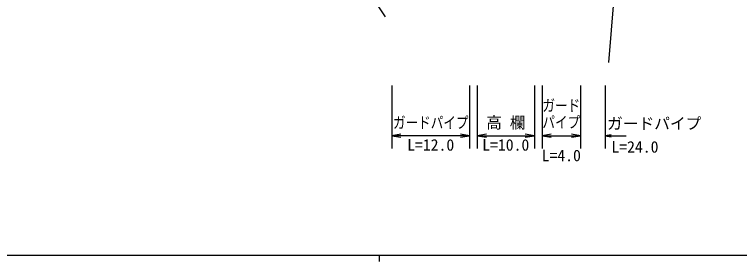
# Model space of a CAD drawing. Units: millimetres, scale not verified. Extents: x 40000 to 680000, y 20000 to 380000.
# Drawn here: x 210040 to 325306, y 204000 to 243305 of the extents above; entities that cross this region are included whole.
import ezdxf
from ezdxf.enums import TextEntityAlignment as Align

# ---------------------------------------------------------------- set-up
doc = ezdxf.new("R2010")
doc.units = ezdxf.units.MM
doc.header["$LTSCALE"] = 1000
for name, color, linetype, lineweight in [('M-BGD', 7, 'Continuous', 25), ('M-BMK-SRVR', 3, 'Continuous', 25), ('M-TTL-BAND', 7, 'Continuous', 25)]:
    doc.layers.add(name, color=color, linetype=linetype, lineweight=lineweight)
doc.styles.add('ＭＳ ゴシック', font='')
doc.styles.get('ＭＳ ゴシック').set_extended_font_data('MS Gothic')

# ---------------------------------------------------------------- blocks, each defined once
blk = doc.blocks.new('open_arrow')
at = {"color": 0, "linetype": 'Continuous', "lineweight": -2}
blk.add_lwpolyline([(7.5, 1.25), (0, 0), (7.5, -1.25)], dxfattribs=at)

msp = doc.modelspace()

# ---------------------------------------------------------------- linework, layer by layer
at = {"layer": 'M-BGD'}
for p, q in [((260800, 255509), (268947, 242915)), ((270034, 232004), (270034, 222004)), ((282401, 232004), (282401, 222004)), ((283610, 232004), (283610, 222004)), ((292701, 232004), (292701, 222004)), ((293930, 232004), (293930, 222004)), ((300022, 232004), (300022, 222004)), ((303932, 232004), (303932, 222004)), ((282401, 224004), (270034, 224004)), ((283610, 224004), (292701, 224004)), ((293930, 224004), (300022, 224004)), ((303932, 224004), (307266, 224004))]:
    msp.add_line(p, q, dxfattribs=at)
at = {"layer": 'M-BMK-SRVR'}
msp.add_line((304525, 235670), (310951, 312862), dxfattribs=at)
at = {"layer": 'M-TTL-BAND'}
for p, q in [((40000, 205000), (579000, 205000)), ((268000, 205000), (268000, 204000))]:
    msp.add_line(p, q, dxfattribs=at)

# ---------------------------------------------------------------- block references
at = {"layer": 'M-BGD'}
for p, xscale, yscale in [((270034, 224004), 193, 193), ((283610, 224004), 193, 193), ((293930, 224004), 193, 193), ((303932, 224004), 129, 129)]:
    msp.add_blockref('open_arrow', p, dxfattribs=dict(at, xscale=xscale, yscale=yscale))
at = {"layer": 'M-BGD', "xscale": 193, "yscale": 193, "rotation": 180}
for p in [(282401, 224004), (292701, 224004), (300022, 224004)]:
    msp.add_blockref('open_arrow', p, dxfattribs=at)

# ---------------------------------------------------------------- texts
at = {"layer": 'M-BGD', "style": 'ＭＳ ゴシック', "width": 0.8}
for s, p in [('ガード', (293976, 227356)), ('ガードパイプ', (270218, 224634)), ('パイプ', (293976, 224692))]:
    msp.add_text(s, height=1833, dxfattribs=at).set_placement(p, align=Align.BOTTOM_LEFT)
at = {"layer": 'M-BGD', "style": 'ＭＳ ゴシック'}
for s, p in [('高 欄', (285030, 224634)), ('ガードパイプ', (304247, 224486)), ('L=12.0', (272468, 221087)), ('L=10.0', (284405, 221087)), ('L=24.0', (304942, 220771)), ('L=4.0', (293851, 219406))]:
    msp.add_text(s, height=1833, dxfattribs=at).set_placement(p, align=Align.BOTTOM_LEFT)

doc.saveas('drawing.dxf')
